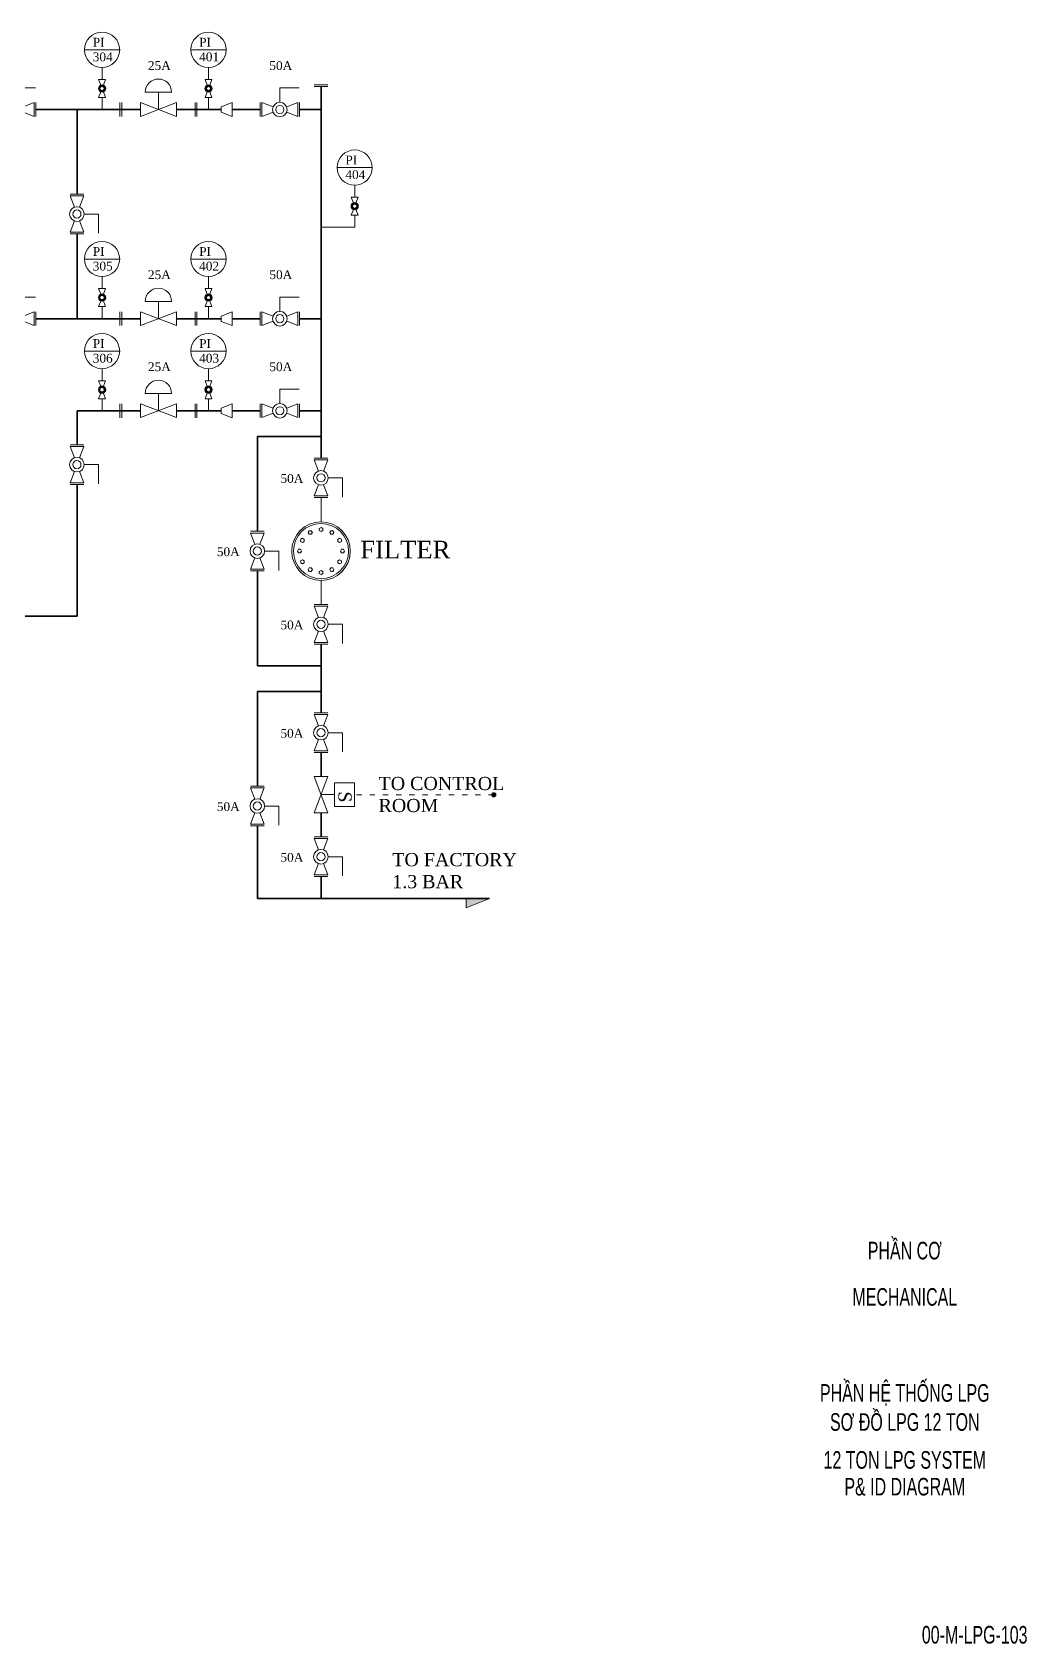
# Model space of a CAD drawing. Header units: inches. Extents: x 774 to 1084, y -870 to -660.
# Drawn here: x 970.8 to 1083.8, y -864.1 to -681 of the extents above; entities that cross this region are included whole.
import ezdxf
from ezdxf.enums import TextEntityAlignment as Align

# ---------------------------------------------------------------- set-up
doc = ezdxf.new("R2010")
doc.units = ezdxf.units.IN
doc.header["$MEASUREMENT"] = 0
doc.linetypes.add('ACAD_ISO03W100', pattern=[30, 12, -18])
doc.layers.get('0').update_dxf_attribs({"lineweight": 5})
for name, color, linetype, lineweight in [('TEXT', 1, 'Continuous', 5), ('VALVE', 7, 'Continuous', 5), ('VAPOR LINE', 2, 'Continuous', 35)]:
    doc.layers.add(name, color=color, linetype=linetype, lineweight=lineweight)
doc.styles.add('Arial', font='arial.ttf', dxfattribs={"height": 1.6})
doc.styles.get("Standard").update_dxf_attribs({"font": 'times.ttf'})

# ---------------------------------------------------------------- blocks, each defined once
blk = doc.blocks.new('REGULATOR')
for p, q in [((158.02, 156.39), (161.03, 156.39)), ((159.52, 154.42), (159.52, 156.39)), ((157.47, 153.64), (157.47, 155.21)), ((157.47, 155.21), (161.58, 153.64)), ((161.58, 155.21), (157.47, 153.64)), ((161.58, 153.64), (161.58, 155.21))]:
    blk.add_line(p, q)
blk.add_arc((159.52, 156.39), 1.5, 0, 180)
blk = doc.blocks.new('BALL VV')
for p, q in [((151.6, 155.26), (151.6, 156.87)), ((151.6, 156.87), (153.79, 156.87)), ((149.35, 153.64), (149.35, 155.21)), ((149.55, 153.64), (149.55, 155.21)), ((149.55, 155.21), (150.83, 154.72)), ((150.83, 154.13), (149.55, 153.64)), ((153.65, 155.21), (152.38, 154.72)), ((152.38, 154.13), (153.65, 153.64)), ((153.65, 153.64), (153.65, 155.21)), ((153.85, 153.64), (153.85, 155.21))]:
    blk.add_line(p, q)
for radius in [0.83, 0.464]:
    blk.add_circle((151.6, 154.42), radius)
blk = doc.blocks.new('STOP VV')
at = {"layer": 'VALVE'}
h = blk.add_hatch(color=256, dxfattribs=at)
h.dxf.hatch_style = 1
h.paths.add_polyline_path([(1002.34, -533.21, 1), (1004, -533.21, 1)])
h.paths.add_polyline_path([(1003.64, -533.21, -1), (1002.71, -533.21, -1)], flags=16)
for p, q in [((1001.12, -534), (1001.12, -532.42)), ((1001.12, -532.42), (1002.4, -532.91)), ((1002.4, -533.51), (1001.12, -534)), ((1005.22, -532.42), (1003.95, -532.91)), ((1003.95, -533.51), (1005.22, -534)), ((1005.22, -534), (1005.22, -532.42))]:
    blk.add_line(p, q)
for radius in [0.83, 0.464]:
    blk.add_circle((1003.17, -533.21), radius)
blk = doc.blocks.new('*U22')
blk.add_lwpolyline([(0, 0.23), (-0.2, 0.12), (-0.2, -0.12), (0, -0.23), (0.2, -0.12), (0.2, 0.12)], close=True)
blk = doc.blocks.new('*U23')
at = {"color": 0, "linetype": 'ByBlock', "lineweight": -2, "transparency": 16777216}
for p, rotation in [((998.63, -507), 59.99999999999999), ((999.52, -506.11), 29.99999999999999), ((1001.96, -506.11), 329.9999999999999), ((1002.85, -507), 299.9999999999999), ((998.3, -508.22), 90), ((1003.18, -508.22), 269.9999999999999), ((998.63, -509.44), 120), ((999.52, -510.33), 149.9999999999999), ((1000.74, -510.66), 180), ((1001.96, -510.33), 210), ((1002.85, -509.44), 240)]:
    blk.add_blockref('*U22', p, dxfattribs=dict(at, rotation=rotation))
blk.add_blockref('*U22', (1000.74, -505.78), dxfattribs=at)
blk = doc.blocks.new('FILLER')
for radius in [3.33, 3.13]:
    blk.add_circle((1000.74, -508.22), radius)
blk.add_blockref('*U23', (0, 0))
blk = doc.blocks.new('SOLENOID VV')
for p, q in [((178.75, 155.98), (178.75, 158.24)), ((178.75, 158.24), (181.47, 158.24)), ((181.47, 155.98), (181.47, 158.24)), ((178.75, 155.98), (181.47, 155.98)), ((180.11, 154.42), (180.11, 155.98)), ((178.06, 153.64), (178.06, 155.21)), ((178.06, 155.21), (182.16, 153.64)), ((182.16, 155.21), (178.06, 153.64)), ((182.16, 153.64), (182.16, 155.21))]:
    blk.add_line(p, q)
at = {"insert": (179.74, 157.91), "char_height": 1.5, "attachment_point": 1}
blk.add_mtext_dynamic_manual_height_columns('S', width=1.0129, gutter_width=1, heights=[0], dxfattribs=at)

msp = doc.modelspace()

# ---------------------------------------------------------------- hatches: boundary and pattern name
h = msp.add_hatch(color=256)
edge = h.paths.add_edge_path()
edge.add_arc((1023.27, -767.61), 0.25, 0, 360)
h = msp.add_hatch(color=256)
h.dxf.hatch_style = 1
h.paths.add_polyline_path([(1020.12, -779.39), (1020.12, -780.46), (1022.79, -779.39)])

# ---------------------------------------------------------------- linework, layer by layer
for p, q in [((976.76, -682.98), (980.76, -682.98)), ((988.86, -682.98), (992.85, -682.98)), ((978.76, -684.98), (978.76, -686.35)), ((990.85, -684.98), (990.85, -686.35)), ((1004.42, -686.95), (1002.85, -686.95)), ((1004.42, -687.15), (1002.85, -687.15)), ((978.76, -688.4), (978.76, -689.76)), ((980.79, -688.97), (980.79, -690.55)), ((980.99, -688.97), (980.99, -690.55)), ((989.33, -688.97), (989.33, -690.55)), ((989.53, -688.97), (989.53, -690.55)), ((990.85, -688.4), (990.85, -689.76)), ((993.56, -688.97), (992.28, -689.47)), ((992.28, -690.06), (992.28, -689.47)), ((992.28, -690.06), (993.56, -690.55)), ((993.56, -690.55), (993.56, -688.97)), ((1005.47, -696.36), (1009.47, -696.36)), ((1007.47, -698.36), (1007.47, -699.72)), ((1007.47, -701.77), (1007.47, -703.14)), ((1007.47, -703.14), (1003.64, -703.14)), ((976.76, -706.75), (980.76, -706.75)), ((988.86, -706.75), (992.85, -706.75)), ((978.76, -708.75), (978.76, -710.11)), ((990.85, -708.75), (990.85, -710.11)), ((978.76, -712.16), (978.76, -713.53)), ((990.85, -712.16), (990.85, -713.53)), ((980.79, -712.74), (980.79, -714.32)), ((980.99, -712.74), (980.99, -714.32)), ((989.33, -712.74), (989.33, -714.32)), ((989.53, -712.74), (989.53, -714.32)), ((993.56, -712.74), (992.28, -713.23)), ((992.28, -713.83), (992.28, -713.23)), ((992.28, -713.83), (993.56, -714.32)), ((993.56, -714.32), (993.56, -712.74)), ((976.76, -717.21), (980.76, -717.21)), ((988.86, -717.21), (992.85, -717.21)), ((978.76, -719.21), (978.76, -720.57)), ((990.85, -719.21), (990.85, -720.57)), ((978.76, -722.62), (978.76, -723.99)), ((990.85, -722.62), (990.85, -723.99)), ((980.79, -723.2), (980.79, -724.78)), ((980.99, -723.2), (980.99, -724.78)), ((989.33, -723.2), (989.33, -724.78)), ((989.53, -723.2), (989.53, -724.78)), ((993.56, -723.2), (992.28, -723.69)), ((992.28, -724.29), (992.28, -723.69)), ((992.28, -724.29), (993.56, -724.78)), ((993.56, -724.78), (993.56, -723.2)), ((1003.64, -733.86), (1003.64, -736.6)), ((1003.64, -743.26), (1003.64, -746)), ((1022.79, -779.39), (1020.12, -780.46)), ((1020.12, -780.46), (1020.12, -779.39))]:
    msp.add_line(p, q)
at = {"linetype": 'ACAD_ISO03W100', "ltscale": 0.05}
msp.add_line((1023.27, -767.61), (1007.45, -767.61), dxfattribs=at)
for centre, radius in [((978.76, -682.98), 2), ((990.85, -682.98), 2), ((1007.47, -696.36), 2), ((978.76, -706.75), 2), ((990.85, -706.75), 2), ((978.76, -717.21), 2), ((990.85, -717.21), 2), ((1023.27, -767.61), 0.25)]:
    msp.add_circle(centre, radius)
at = {"layer": 'VAPOR LINE'}
for p, q in [((1003.64, -687.15), (1003.64, -729.36)), ((983.11, -689.76), (971.25, -689.76)), ((975.91, -689.76), (975.91, -699.39)), ((987.21, -689.76), (992.28, -689.76)), ((993.56, -689.76), (996.71, -689.76)), ((1001.21, -689.76), (1003.64, -689.76)), ((975.91, -703.9), (975.91, -713.53)), ((983.11, -713.53), (971.25, -713.53)), ((992.28, -713.53), (987.21, -713.53)), ((996.71, -713.53), (993.56, -713.53)), ((1001.21, -713.53), (1003.64, -713.53)), ((975.91, -723.99), (975.91, -727.86)), ((983.11, -723.99), (975.91, -723.99)), ((992.28, -723.99), (987.21, -723.99)), ((996.71, -723.99), (993.56, -723.99)), ((1001.21, -723.99), (1003.64, -723.99)), ((1003.64, -726.92), (996.41, -726.92)), ((996.41, -726.92), (996.41, -737.68)), ((975.91, -732.36), (975.91, -747.32)), ((996.41, -742.18), (996.41, -752.95)), ((975.91, -747.32), (952.78, -747.32)), ((1003.64, -750.5), (1003.64, -758.31)), ((1003.64, -752.95), (996.41, -752.95)), ((1003.64, -755.87), (996.41, -755.87)), ((996.41, -755.87), (996.41, -766.64)), ((1003.64, -762.82), (1003.64, -765.56)), ((1003.64, -769.66), (1003.64, -772.4)), ((996.41, -771.14), (996.41, -779.39)), ((1003.64, -776.9), (1003.64, -779.39)), ((1003.64, -779.39), (996.41, -779.39)), ((1003.64, -779.39), (1022.79, -779.39))]:
    msp.add_line(p, q, dxfattribs=at)

# ---------------------------------------------------------------- block references
for name, p in [('REGULATOR', (825.64, -844.19)), ('BALL VV', (817.4, -844.19)), ('BALL VV', (847.36, -844.19)), ('REGULATOR', (825.64, -867.95)), ('BALL VV', (817.4, -867.95)), ('BALL VV', (847.36, -867.95)), ('REGULATOR', (825.64, -878.41)), ('BALL VV', (847.36, -878.41)), ('FILLER', (2.9, -231.71))]:
    msp.add_blockref(name, p)
at = {"rotation": 270}
for name, p in [('BALL VV', (821.48, -550.04)), ('BALL VV', (821.48, -578.51)), ('BALL VV', (849.21, -580.01)), ('BALL VV', (841.98, -588.33)), ('BALL VV', (849.21, -596.65)), ('BALL VV', (849.21, -608.96)), ('BALL VV', (841.98, -617.29)), ('SOLENOID VV', (849.21, -587.49)), ('BALL VV', (849.21, -623.05))]:
    msp.add_blockref(name, p, dxfattribs=at)
at = {"layer": 'VALVE', "xscale": 0.5, "yscale": 0.5, "zscale": 0.5, "rotation": 270}
for p in [(1245.36, -185.79), (1257.46, -185.79), (1274.07, -199.16), (1245.36, -209.55), (1257.46, -209.55), (1245.36, -220.01), (1257.46, -220.01)]:
    msp.add_blockref('STOP VV', p, dxfattribs=at)

# ---------------------------------------------------------------- texts
at = {"style": 'Arial', "width": 0.65}
for s, p in [('PHẦN CƠ', (1069.98, -820.4)), ('MECHANICAL', (1069.98, -825.66)), ('PHẦN HỆ THỐNG LPG', (1069.98, -836.57)), ('SƠ ĐỒ LPG 12 TON', (1069.98, -839.87)), ('12 TON LPG SYSTEM', (1069.98, -844.18)), ('P& ID DIAGRAM', (1069.98, -847.22)), ('00-M-LPG-103', (1077.92, -864.04))]:
    msp.add_text(s, height=2, dxfattribs=at).set_placement(p, align=Align.CENTER)
at = {"char_height": 1, "attachment_point": 1}
for s, heights, insert in [('PI\\P304', [2.76], (977.7, -681.62)), ('PI\\P401', [2.76], (989.79, -681.62)), ('25A', [0], (983.97, -684.27)), ('50A', [0], (997.77, -684.27)), ('PI\\P404', [0], (1006.41, -695)), ('PI\\P305', [2.76], (977.7, -705.39)), ('PI\\P402', [2.76], (989.79, -705.39)), ('25A', [0], (983.97, -708.03)), ('50A', [0], (997.77, -708.03)), ('PI\\P306', [2.76], (977.7, -715.85)), ('PI\\P403', [2.76], (989.79, -715.85)), ('25A', [0], (983.97, -718.49)), ('50A', [0], (997.77, -718.49)), ('50A', [0], (999.03, -731.18)), ('50A', [0], (991.8, -739.5)), ('50A', [0], (999.03, -747.82)), ('50A', [0], (999.03, -760.13)), ('50A', [0], (991.8, -768.46)), ('50A', [0], (999.03, -774.22))]:
    msp.add_mtext_dynamic_manual_height_columns(s, width=4.6482, gutter_width=1, heights=heights, dxfattribs=dict(at, insert=insert))
at = {"layer": 'TEXT', "attachment_point": 1}
for s, width, insert, char_height in [('FILTER', 8.5013, (1008.1, -738.76), 2), ('TO CONTROL ROOM', 15.5112, (1010.18, -765.58), 1.5), ('TO FACTORY\\P1.3 BAR', 15.7153, (1011.74, -774.23), 1.5)]:
    msp.add_mtext_dynamic_manual_height_columns(s, width=width, gutter_width=1, heights=[0], dxfattribs=dict(at, insert=insert, char_height=char_height))

doc.saveas('drawing.dxf')
